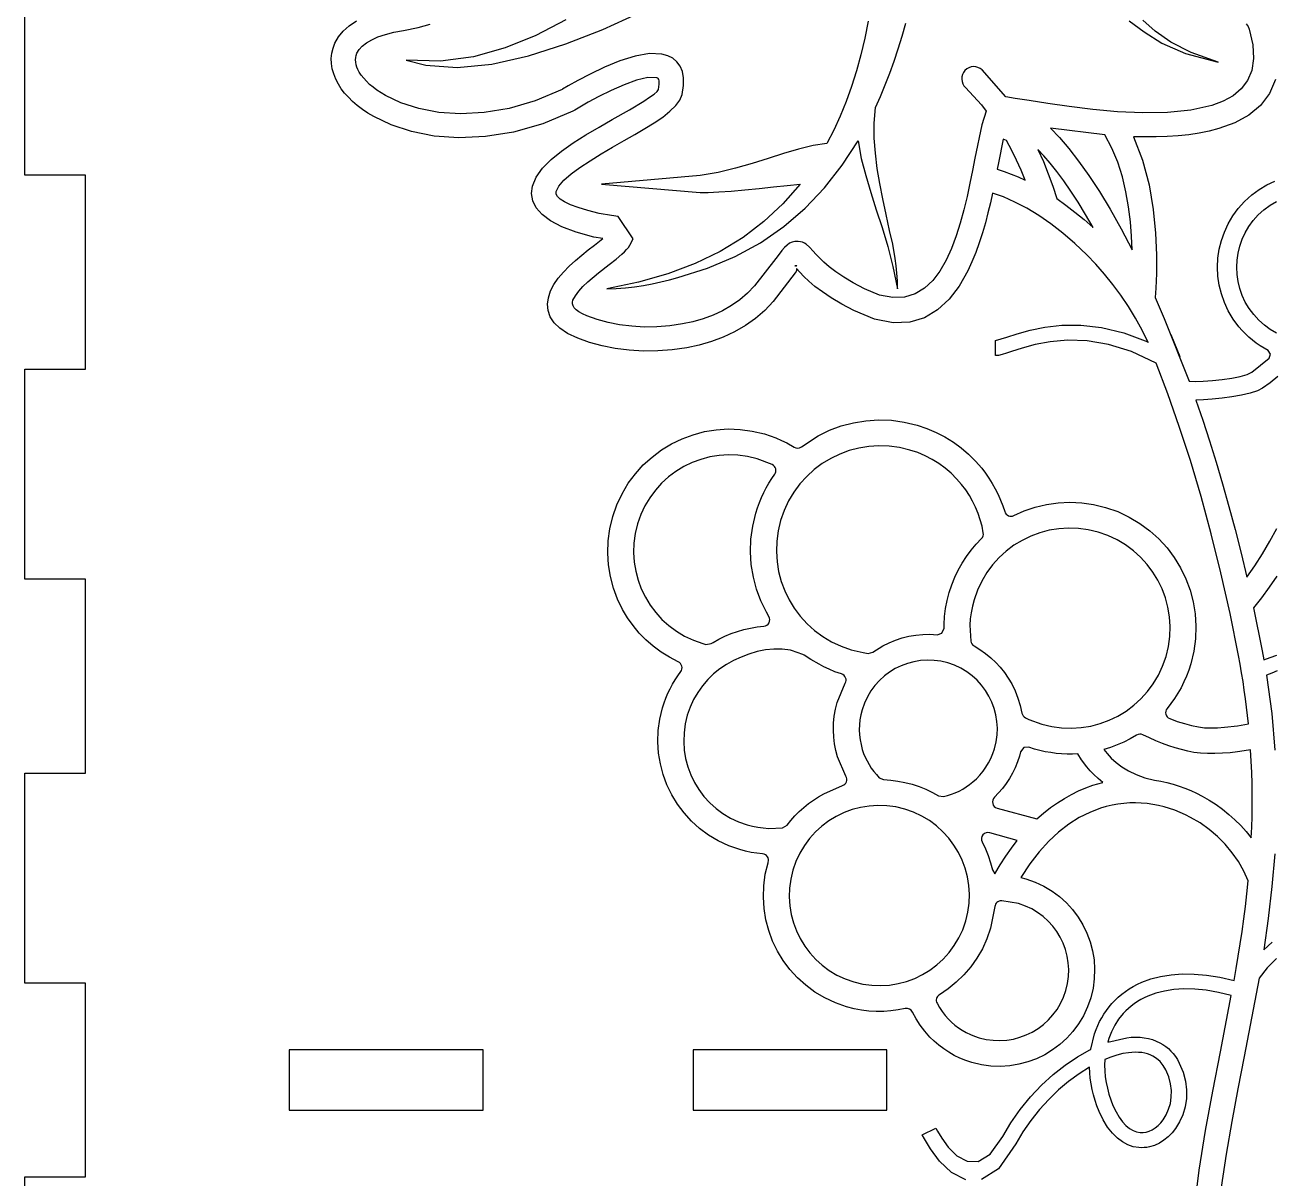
# Model space of a CAD drawing. Extents: x -338 to 50, y -399 to 300.
# Drawn here: x -337.5 to -275.8, y 138.7 to 195.8 of the extents above; entities that cross this region are included whole.
import ezdxf

# ---------------------------------------------------------------- set-up
doc = ezdxf.new("R2010")
doc.units = 0
doc.layers.add('LAYER_1', color=7, linetype='CONTINUOUS')

msp = doc.modelspace()

# ---------------------------------------------------------------- linework, layer by layer
at = {"layer": 'LAYER_1', "color": 250}
for points in [[(-337.5198, 128.3602), (-337.5198, 138.7602), (-334.5198, 138.7602), (-334.5198, 148.3602), (-337.5198, 148.3602), (-337.5198, 158.7602), (-334.5198, 158.7602), (-334.5198, 168.3602), (-337.5198, 168.3602), (-337.5198, 178.7602), (-334.5198, 178.7602), (-334.5198, 188.3602), (-337.5198, 188.3602), (-337.5198, 198.7602), (-334.5198, 198.7602), (-334.5198, 208.3602), (-337.5198, 208.3602), (-337.5198, 218.7602), (-334.5198, 218.7602), (-334.5198, 228.3602), (-337.5198, 228.3602), (-337.5198, 238.7602)], [(-290.9373, 138.62), (-291.638, 138.981), (-292.2297, 139.5473), (-292.6859, 140.1555), (-292.98, 140.6423), (-293.0856, 140.8443), (-292.4148, 141.1725), (-292.3384, 141.026), (-292.1259, 140.6721), (-291.7972, 140.2278), (-291.3722, 139.8105), (-290.8706, 139.5373), (-290.3124, 139.5255), (-289.7174, 139.8922), (-289.1054, 140.7547), (-288.6985, 141.4451), (-288.2362, 142.1034), (-287.7272, 142.7238), (-287.1802, 143.3007), (-286.6039, 143.8283), (-286.0071, 144.3009), (-285.3985, 144.7129), (-284.7867, 145.0585), (-284.7408, 145.0816), (-284.5549, 145.8496), (-284.4812, 146.0542), (-284.398, 146.2546), (-284.305, 146.4503), (-284.2024, 146.641), (-284.0901, 146.8262), (-283.9681, 147.0057), (-283.8363, 147.179), (-283.6948, 147.3458), (-283.543, 147.5062), (-283.3816, 147.6592), (-283.2104, 147.8045), (-283.0295, 147.9416), (-282.8388, 148.0702), (-282.6384, 148.1899), (-282.4281, 148.3003), (-282.2081, 148.4011), (-281.7642, 148.5643), (-281.2847, 148.689), (-280.7692, 148.7727), (-280.2178, 148.8129), (-279.6301, 148.8067), (-279.0062, 148.7518), (-278.3458, 148.6455), (-277.6488, 148.4851), (-277.5433, 149.088), (-277.4417, 149.6942), (-277.3448, 150.304), (-277.253, 150.9178), (-277.1669, 151.5358), (-277.0873, 152.1585), (-277.0146, 152.7863), (-276.9495, 153.4194), (-277.1695, 153.9074), (-277.4348, 154.374), (-277.7421, 154.8165), (-278.0883, 155.2319), (-278.4703, 155.6175), (-278.8848, 155.9704), (-279.3288, 156.2878), (-279.7991, 156.5668), (-280.052, 156.6953), (-280.3105, 156.8122), (-280.5743, 156.9171), (-280.8428, 157.0097), (-281.1156, 157.0895), (-281.3923, 157.1561), (-281.6724, 157.2091), (-281.9555, 157.2482), (-282.2399, 157.2728), (-282.5265, 157.2828), (-282.8148, 157.2778), (-283.1045, 157.2574), (-283.3949, 157.2212), (-283.6858, 157.1689), (-283.9767, 157.0999), (-284.267, 157.014), (-284.7928, 156.8129), (-285.3142, 156.5516), (-285.8286, 156.2278), (-286.3334, 155.8392), (-286.8263, 155.3834), (-287.3047, 154.8581), (-287.7662, 154.2608), (-288.2081, 153.5894), (-287.9545, 153.5223), (-287.4963, 153.3618), (-287.065, 153.1599), (-286.6621, 152.9194), (-286.2892, 152.6433), (-285.9481, 152.3346), (-285.6402, 151.9963), (-285.3673, 151.6314), (-285.1309, 151.2427), (-284.9325, 150.8333), (-284.7738, 150.4061), (-284.6564, 149.9639), (-284.582, 149.5099), (-284.5521, 149.0469), (-284.5684, 148.578), (-284.6325, 148.1061), (-284.7459, 147.6341), (-284.9064, 147.1761), (-285.1084, 146.745), (-285.349, 146.3422), (-285.6251, 145.9694), (-285.9337, 145.6283), (-286.2721, 145.3204), (-286.637, 145.0474), (-287.0257, 144.8109), (-287.4351, 144.6125), (-287.8623, 144.4539), (-288.3044, 144.3365), (-288.7584, 144.2621), (-289.2214, 144.2323), (-289.6902, 144.2486), (-290.1621, 144.3127), (-290.634, 144.4262), (-290.9357, 144.526), (-291.2262, 144.644), (-291.5052, 144.7793), (-291.7722, 144.9312), (-292.0267, 145.0988), (-292.2684, 145.2813), (-292.4966, 145.4779), (-292.711, 145.6878), (-292.962, 145.9716), (-293.189, 146.2732), (-293.3911, 146.591), (-293.5676, 146.9234), (-293.6307, 147.0129), (-293.7169, 147.074), (-293.8185, 147.1032), (-293.9279, 147.0968), (-294.2797, 147.0272), (-294.6367, 146.9797), (-294.998, 146.9547), (-295.3626, 146.9528), (-295.7296, 146.9745), (-296.098, 147.0203), (-296.4668, 147.0907), (-296.8351, 147.1863), (-297.39, 147.3807), (-297.9124, 147.6253), (-298.4003, 147.9166), (-298.8518, 148.251), (-299.265, 148.6248), (-299.6379, 149.0345), (-299.9684, 149.4766), (-300.2547, 149.9473), (-300.4951, 150.4432), (-300.6873, 150.9607), (-300.8295, 151.4962), (-300.9196, 152.0461), (-300.9558, 152.6068), (-300.9361, 153.1746), (-300.8585, 153.7461), (-300.7211, 154.3175), (-300.7122, 154.3462), (-300.6988, 154.4175), (-300.7014, 154.4873), (-300.72, 154.5547), (-300.7545, 154.6187), (-300.8014, 154.674), (-300.8573, 154.716), (-300.9213, 154.7441), (-300.9927, 154.7577), (-301.2763, 154.7881), (-301.5601, 154.8334), (-301.8433, 154.8935), (-302.1254, 154.9688), (-302.6715, 155.1602), (-303.1856, 155.401), (-303.6657, 155.6878), (-304.1101, 156.0169), (-304.5168, 156.3848), (-304.8838, 156.788), (-305.2092, 157.223), (-305.4911, 157.6863), (-305.7276, 158.1743), (-305.9167, 158.6836), (-306.0566, 159.2106), (-306.1452, 159.7518), (-306.1808, 160.3036), (-306.1614, 160.8624), (-306.085, 161.4249), (-305.9497, 161.9873), (-305.8708, 162.2345), (-305.7816, 162.4755), (-305.6825, 162.7103), (-305.5738, 162.9386), (-305.4557, 163.1602), (-305.3287, 163.375), (-305.193, 163.5828), (-305.0489, 163.7835), (-305.0117, 163.8458), (-304.99, 163.9123), (-304.984, 163.982), (-304.994, 164.054), (-305.0191, 164.1221), (-305.0572, 164.1807), (-305.1077, 164.2292), (-305.1699, 164.2666), (-305.6078, 164.4924), (-306.0212, 164.7503), (-306.409, 165.0382), (-306.77, 165.3539), (-307.103, 165.6956), (-307.4071, 166.061), (-307.681, 166.4481), (-307.9236, 166.8549), (-308.1767, 167.3773), (-308.3792, 167.9225), (-308.529, 168.4866), (-308.6239, 169.0658), (-308.662, 169.6565), (-308.6412, 170.2547), (-308.5594, 170.8567), (-308.4146, 171.4587), (-308.2098, 172.0432), (-307.952, 172.5935), (-307.6452, 173.1075), (-307.293, 173.5832), (-306.8992, 174.0184), (-306.4677, 174.4112), (-306.0021, 174.7595), (-305.5064, 175.0611), (-304.9839, 175.3143), (-304.4387, 175.5168), (-303.8745, 175.6666), (-303.2952, 175.7615), (-302.7045, 175.7996), (-302.1063, 175.7788), (-301.5042, 175.697), (-300.9021, 175.5521), (-300.6157, 175.46), (-300.3365, 175.3546), (-300.0648, 175.2365), (-299.8008, 175.1063), (-299.4378, 174.8999), (-299.3475, 174.8612), (-299.2534, 174.8516), (-299.1607, 174.8707), (-299.0748, 174.9184), (-298.2348, 175.464), (-297.6789, 175.7335), (-297.0987, 175.949), (-296.4985, 176.1083), (-295.8821, 176.2093), (-295.2535, 176.2498), (-294.6169, 176.2276), (-293.9762, 176.1405), (-293.3355, 175.9864), (-292.8564, 175.8248), (-292.3982, 175.6296), (-291.9619, 175.4023), (-291.5486, 175.145), (-291.1591, 174.8594), (-290.7945, 174.5474), (-290.4559, 174.2107), (-290.1441, 173.8512), (-289.9582, 173.6084), (-289.7842, 173.3574), (-289.6223, 173.0987), (-289.4727, 172.8327), (-289.3359, 172.5599), (-289.2119, 172.2809), (-289.1012, 171.996), (-289.004, 171.7058), (-288.9762, 171.6408), (-288.9366, 171.5854), (-288.8857, 171.5402), (-288.8238, 171.5059), (-288.7562, 171.485), (-288.6884, 171.4793), (-288.621, 171.489), (-288.5549, 171.514), (-288.0334, 171.7452), (-287.4918, 171.9283), (-286.9334, 172.0616), (-286.3618, 172.1431), (-285.7801, 172.1712), (-285.1917, 172.1438), (-284.6002, 172.0592), (-284.0087, 171.9156), (-283.4062, 171.7045), (-282.839, 171.4388), (-282.3091, 171.1225), (-281.8188, 170.7594), (-281.3701, 170.3534), (-280.9652, 169.9084), (-280.6061, 169.4284), (-280.2951, 168.9172), (-280.0341, 168.3787), (-279.8254, 167.8168), (-279.671, 167.2353), (-279.5731, 166.6382), (-279.5339, 166.0293), (-279.5553, 165.4126), (-279.6396, 164.7919), (-279.7889, 164.1711), (-279.8887, 163.8619), (-280.003, 163.5615), (-280.1312, 163.27), (-280.273, 162.9879), (-280.4276, 162.7154), (-280.5947, 162.4527), (-280.7738, 162.2002), (-280.9643, 161.9582), (-281.0064, 161.8938), (-281.0313, 161.8239), (-281.0384, 161.7502), (-281.0275, 161.6739), (-281.0002, 161.602), (-280.9584, 161.5409), (-280.9029, 161.4918), (-280.8349, 161.4557), (-280.4686, 161.3214), (-280.1069, 161.2079), (-279.7511, 161.1148), (-279.4024, 161.0419), (-279.119, 161.0065), (-278.8041, 160.9946), (-278.47, 161.0023), (-278.1288, 161.0257), (-277.4737, 161.1037), (-276.9364, 161.1975), (-276.9796, 161.6096), (-277.0277, 162.0249), (-277.0809, 162.4435), (-277.1392, 162.8655), (-277.2028, 163.2908), (-277.2717, 163.7196), (-277.3461, 164.1519), (-277.426, 164.5878), (-277.8442, 166.6686), (-278.2956, 168.6753), (-278.7766, 170.6063), (-279.2835, 172.4598), (-279.8127, 174.2341), (-280.3606, 175.9277), (-280.9235, 177.5387), (-281.4978, 179.0656), (-282.7268, 179.6356), (-283.8725, 179.9892), (-284.9289, 180.1634), (-285.8902, 180.1951), (-286.7503, 180.1211), (-287.5033, 179.9784), (-288.1433, 179.8038), (-288.6643, 179.6344), (-288.9094, 179.553), (-289.1225, 179.4885), (-289.3069, 179.446), (-289.4655, 179.4307), (-289.4655, 180.1807), (-288.9017, 180.3434), (-288.3825, 180.513), (-287.7519, 180.6898), (-287.0149, 180.8417), (-286.1768, 180.9368), (-285.2425, 180.9431), (-284.2174, 180.8285), (-283.1065, 180.561), (-281.9149, 180.1086), (-281.9009, 180.0744), (-282.2007, 180.6922), (-282.5285, 181.2904), (-282.8816, 181.8683), (-283.2575, 182.4248), (-283.6538, 182.959), (-284.068, 183.4702), (-284.4975, 183.9573), (-284.9398, 184.4194), (-285.5247, 184.9768), (-286.12, 185.4882), (-286.7202, 185.9516), (-287.32, 186.3651), (-287.9141, 186.7268), (-288.497, 187.0348), (-289.0633, 187.287), (-289.6078, 187.4817), (-289.7157, 186.9926), (-289.8339, 186.4974), (-289.9637, 186.0003), (-290.1065, 185.5054), (-290.2637, 185.0168), (-290.4364, 184.5386), (-290.6262, 184.0751), (-290.8344, 183.6303), (-291.2645, 182.8768), (-291.7599, 182.2236), (-292.3273, 181.6931), (-292.9734, 181.3076), (-293.7046, 181.0893), (-294.5277, 181.0608), (-295.4492, 181.2444), (-296.4758, 181.6623), (-297.0773, 181.9821), (-297.5934, 182.2904), (-298.0316, 182.5843), (-298.3995, 182.8612), (-298.7047, 183.118), (-298.9549, 183.352), (-299.1576, 183.5602), (-299.3203, 183.7399), (-299.3149, 183.6955), (-299.3199, 183.6458), (-299.3388, 183.5908), (-299.3753, 183.5307), (-300.4749, 182.1193), (-300.8893, 181.6724), (-301.3482, 181.2735), (-301.8467, 180.9213), (-302.3794, 180.6147), (-302.9412, 180.3527), (-303.527, 180.134), (-304.1316, 179.9576), (-304.7499, 179.8223), (-305.4632, 179.7171), (-306.1814, 179.662), (-306.8967, 179.6553), (-307.601, 179.6953), (-308.2864, 179.7803), (-308.945, 179.9086), (-309.5686, 180.0785), (-310.1494, 180.2884), (-310.6459, 180.5271), (-311.0332, 180.7857), (-311.3188, 181.0621), (-311.5103, 181.354), (-311.6154, 181.6593), (-311.6417, 181.9758), (-311.5967, 182.3013), (-311.4881, 182.6335), (-311.3249, 182.9542), (-311.1092, 183.2671), (-310.8521, 183.5707), (-310.5642, 183.8635), (-310.2565, 184.144), (-309.9396, 184.4109), (-309.6245, 184.6626), (-309.322, 184.8976), (-308.8991, 185.2273), (-309.3555, 185.3038), (-310.2224, 185.5453), (-310.9311, 185.8117), (-311.4909, 186.1013), (-311.9112, 186.4122), (-312.2013, 186.7424), (-312.3706, 187.0902), (-312.4284, 187.4537), (-312.3841, 187.8309), (-312.2023, 188.2762), (-311.8878, 188.7123), (-311.4624, 189.1391), (-310.9481, 189.556), (-310.3665, 189.9628), (-309.7396, 190.3591), (-309.0892, 190.7445), (-308.4372, 191.1188), (-307.5904, 191.6053), (-306.8717, 192.037), (-306.5865, 192.2231), (-306.3647, 192.3844), (-306.2168, 192.5173), (-306.1532, 192.6181), (-306.1135, 192.8697), (-306.1164, 193.044), (-306.1321, 193.1049), (-306.1563, 193.1496), (-306.1884, 193.1794), (-306.2276, 193.1951), (-306.6785, 193.199), (-307.2362, 193.0709), (-307.8555, 192.8478), (-308.491, 192.5663), (-309.0975, 192.2633), (-309.6296, 191.9757), (-310.0422, 191.7402), (-310.2898, 191.5936), (-310.3906, 191.5359), (-311.8832, 190.9144), (-313.3299, 190.5006), (-314.7165, 190.2748), (-316.0288, 190.217), (-317.2526, 190.3074), (-318.3738, 190.5261), (-319.3783, 190.8532), (-320.2518, 191.2689), (-320.5418, 191.4429), (-320.8126, 191.6262), (-321.0635, 191.8179), (-321.2939, 192.017), (-321.5029, 192.2226), (-321.6901, 192.4337), (-321.8547, 192.6494), (-321.9961, 192.8687), (-322.129, 193.1222), (-322.2315, 193.3782), (-322.303, 193.6356), (-322.3426, 193.8932), (-322.3496, 194.1499), (-322.3232, 194.4048), (-322.2627, 194.6567), (-322.1673, 194.9045), (-321.9927, 195.2105), (-321.7568, 195.4998), (-321.458, 195.7693), (-321.0945, 196.0161)], [(-277.0432, 195.8687), (-276.9534, 195.7362), (-276.8936, 195.5974), (-276.7166, 194.818), (-276.6796, 194.1386), (-276.7708, 193.5529), (-276.9787, 193.055), (-277.2916, 192.6388), (-277.6978, 192.2983), (-278.1857, 192.0273), (-278.7437, 191.8199), (-279.7919, 191.5893), (-280.9478, 191.475), (-282.1694, 191.4562), (-283.4145, 191.5119), (-284.6411, 191.6212), (-285.8071, 191.7633), (-286.8702, 191.9172), (-287.7886, 192.0621), (-288.4807, 192.1729), (-288.9475, 192.2434), (-288.9475, 192.2434), (-290.1245, 193.5831), (-290.2214, 193.6564), (-290.3278, 193.7074), (-290.4401, 193.7362), (-290.555, 193.7429), (-290.6691, 193.7276), (-290.779, 193.6905), (-290.8812, 193.6317), (-290.9724, 193.5514), (-291.0457, 193.4545), (-291.0967, 193.3481), (-291.1255, 193.2358), (-291.1322, 193.1209), (-291.1169, 193.0068), (-291.0798, 192.8969), (-291.021, 192.7947), (-290.9407, 192.7035), (-290.1611, 191.8471), (-289.9166, 191.5441), (-290.1374, 190.8687), (-290.4877, 189.2017), (-290.6022, 188.6028), (-290.7283, 187.9711), (-290.8692, 187.3186), (-291.0279, 186.6573), (-291.2075, 185.9993), (-291.4112, 185.3565), (-291.6421, 184.741), (-291.9032, 184.1647), (-292.2129, 183.6213), (-292.5691, 183.1498), (-292.9763, 182.7664), (-293.4393, 182.487), (-293.9626, 182.3277), (-294.551, 182.3046), (-295.209, 182.4337), (-295.9414, 182.7311), (-296.5009, 183.0291), (-296.9749, 183.314), (-297.3716, 183.5832), (-297.6993, 183.8341), (-297.9662, 184.0639), (-298.1807, 184.2702), (-298.3509, 184.4502), (-298.4852, 184.6013), (-298.6635, 184.7988), (-298.8293, 184.9477), (-298.9162, 185.0032), (-299.0103, 185.0455), (-299.1153, 185.0745), (-299.2344, 185.0897), (-299.393, 185.087), (-299.5333, 185.0566), (-299.6614, 184.9976), (-299.7835, 184.9091), (-299.9058, 184.7903), (-300.0346, 184.6403), (-300.176, 184.4582), (-300.3363, 184.2433), (-301.3983, 182.8833), (-301.7369, 182.5197), (-302.115, 182.1944), (-302.5282, 181.9066), (-302.9721, 181.6554), (-303.4421, 181.4399), (-303.934, 181.2593), (-304.4433, 181.1125), (-304.9655, 180.9989), (-305.5946, 180.9057), (-306.2268, 180.8562), (-306.8551, 180.8489), (-307.4725, 180.8824), (-308.0722, 180.9551), (-308.6471, 181.0657), (-309.1903, 181.2127), (-309.6948, 181.3946), (-309.9144, 181.4946), (-310.0896, 181.5945), (-310.2237, 181.6941), (-310.3196, 181.7931), (-310.3803, 181.8914), (-310.4089, 181.9886), (-310.4084, 182.0845), (-310.3819, 182.1789), (-310.2654, 182.3968), (-310.0978, 182.6223), (-309.8895, 182.8522), (-309.6505, 183.0831), (-309.121, 183.5348), (-308.5908, 183.9508), (-308.2507, 184.2163), (-307.9583, 184.4601), (-307.8344, 184.5751), (-307.7277, 184.6862), (-307.64, 184.794), (-307.5732, 184.8988), (-307.4047, 185.2113), (-308.1393, 186.3294), (-308.4708, 186.3758), (-309.0789, 186.4664), (-309.6546, 186.6154), (-310.1306, 186.7605), (-310.5128, 186.9017), (-310.8071, 187.0393), (-311.0192, 187.1732), (-311.1551, 187.3036), (-311.2205, 187.4306), (-311.2215, 187.5543), (-311.0906, 187.8261), (-310.8362, 188.1194), (-310.4786, 188.4298), (-310.0378, 188.7526), (-309.534, 189.0833), (-308.9874, 189.4176), (-308.4182, 189.7507), (-307.8466, 190.0782), (-307.3213, 190.3794), (-306.8208, 190.674), (-306.3567, 190.9634), (-305.9403, 191.2485), (-305.5831, 191.5305), (-305.2966, 191.8106), (-305.0922, 192.09), (-304.9814, 192.3697), (-304.9142, 192.8049), (-304.91, 193.1811), (-304.9648, 193.5013), (-305.0744, 193.7684), (-305.2347, 193.9855), (-305.4417, 194.1556), (-305.6912, 194.2817), (-305.9792, 194.3669), (-306.5959, 194.394), (-307.3075, 194.2659), (-308.0663, 194.0252), (-308.8248, 193.7143), (-309.5353, 193.3758), (-310.1504, 193.0523), (-310.6224, 192.7862), (-310.9038, 192.6202), (-310.911, 192.6141), (-312.2509, 192.0537), (-313.5447, 191.6774), (-314.7805, 191.4679), (-315.9461, 191.4077), (-317.0295, 191.4792), (-318.0186, 191.665), (-318.9014, 191.9476), (-319.6658, 192.3095), (-319.887, 192.4415), (-320.0924, 192.5788), (-320.2815, 192.7205), (-320.4537, 192.8661), (-320.6087, 193.0149), (-320.7458, 193.1661), (-320.8647, 193.3191), (-320.9649, 193.4733), (-321.0305, 193.5964), (-321.0821, 193.7186), (-321.1195, 193.8393), (-321.1423, 193.9581), (-321.1501, 194.0744), (-321.1424, 194.1877), (-321.1191, 194.2973), (-321.0796, 194.4029), (-320.9711, 194.5836), (-320.8142, 194.7565), (-320.6076, 194.9198), (-320.3495, 195.0719), (-320.0384, 195.211), (-319.6727, 195.3354), (-319.2509, 195.4435), (-318.7715, 195.5336), (-318.0522, 195.6733), (-317.4571, 195.843)], [(-310.7327, 196.0532), (-312.2257, 195.2875), (-313.7463, 194.6663), (-315.312, 194.2294), (-316.9405, 194.0166), (-318.6496, 194.0677), (-317.6759, 193.8234), (-316.1121, 193.6952), (-314.3934, 193.8657), (-312.5802, 194.2769), (-310.7328, 194.8705), (-308.9115, 195.5883), (-307.1767, 196.3721)], [(-295.7591, 195.9951), (-295.9326, 195.1481), (-296.1287, 194.3263), (-296.3479, 193.53), (-296.5908, 192.7593), (-296.8579, 192.0145), (-297.1497, 191.2958), (-297.4669, 190.6033), (-297.8098, 189.9372), (-298.4975, 189.8338), (-299.2106, 189.663), (-299.9502, 189.4448), (-300.7175, 189.1995), (-301.5135, 188.9471), (-302.3395, 188.7077), (-303.1965, 188.5016), (-304.0857, 188.3488), (-308.9659, 187.9293), (-304.0857, 187.5098), (-303.6811, 187.5104), (-303.1586, 187.5359), (-302.5468, 187.581), (-301.8739, 187.6406), (-301.1683, 187.7095), (-300.4584, 187.7826), (-299.7725, 187.8545), (-299.1391, 187.9201), (-299.9853, 186.954), (-300.925, 186.0767), (-301.9613, 185.2895), (-303.0974, 184.5934), (-304.3363, 183.9896), (-305.6812, 183.4793), (-307.1351, 183.0635), (-308.7012, 182.7435), (-308.239, 182.7621), (-307.7838, 182.7961), (-307.3355, 182.8454), (-306.894, 182.9094), (-306.4593, 182.9881), (-306.0314, 183.081), (-305.6102, 183.1879), (-305.1957, 183.3084), (-303.7169, 183.7642), (-302.3504, 184.3371), (-301.0919, 185.0242), (-299.937, 185.8225), (-298.8814, 186.7292), (-297.921, 187.7414), (-297.0513, 188.8562), (-296.2682, 190.0708), (-296.1043, 189.1966), (-295.8892, 188.3497), (-295.637, 187.5105), (-295.3617, 186.6593), (-295.0771, 185.7767), (-294.7973, 184.8429), (-294.5362, 183.8384), (-294.3079, 182.7435), (-294.3157, 183.134), (-294.3384, 183.5146), (-294.3746, 183.8859), (-294.423, 184.2484), (-294.5514, 184.9496), (-294.7132, 185.623), (-294.874, 186.4205), (-295.0343, 187.1961), (-295.1839, 187.9556), (-295.3123, 188.705), (-295.4093, 189.45), (-295.4644, 190.1965), (-295.4674, 190.9503), (-295.4079, 191.7174), (-295.1597, 192.2714), (-294.9233, 192.8399), (-294.6984, 193.4226), (-294.4848, 194.0194), (-294.2822, 194.6301), (-294.0902, 195.2545), (-293.9088, 195.8925)], [(-282.835, 196.0172), (-282.0984, 195.4592), (-281.2207, 194.9002), (-280.0497, 194.3858), (-278.4329, 193.9618), (-279.7748, 194.4441), (-280.7831, 194.9622), (-281.5497, 195.4992), (-282.1669, 196.0382)], [(-275.5896, 193.0985), (-275.8888, 192.4045), (-276.336, 191.8231), (-276.9148, 191.346), (-277.6088, 190.9649), (-278.4015, 190.6715), (-278.8739, 190.5459), (-279.369, 190.4455), (-279.8837, 190.3684), (-280.4146, 190.313), (-280.9583, 190.2776), (-281.5117, 190.2603), (-282.0714, 190.2594), (-282.6341, 190.2733), (-282.1785, 189.1088), (-281.8582, 187.8896), (-281.6513, 186.6672), (-281.536, 185.493), (-281.4905, 184.4183), (-281.4929, 183.4947), (-281.5214, 182.7735), (-281.5542, 182.3061), (-281.104, 181.2739), (-279.8769, 178.1628), (-279.5691, 178.1489), (-279.1701, 178.1604), (-278.7137, 178.1947), (-278.2343, 178.2486), (-277.7658, 178.3195), (-277.3423, 178.4045), (-276.9979, 178.5006), (-276.7666, 178.605), (-275.9064, 179.3049), (-275.8378, 179.5103), (-275.9639, 179.6864), (-276.1647, 179.7967), (-276.3607, 179.9175), (-276.5515, 180.0488), (-276.7366, 180.1904), (-276.9157, 180.3423), (-277.0882, 180.5045), (-277.2538, 180.677), (-277.412, 180.8597), (-277.6947, 181.2412), (-277.9329, 181.6416), (-278.1269, 182.0575), (-278.277, 182.4858), (-278.3836, 182.923), (-278.447, 183.3659), (-278.4676, 183.8113), (-278.4455, 184.2558), (-278.3812, 184.6962), (-278.275, 185.1292), (-278.1271, 185.5516), (-277.938, 185.96), (-277.7079, 186.3511), (-277.4371, 186.7217), (-277.1261, 187.0685), (-276.775, 187.3881), (-276.4119, 187.6585), (-276.0315, 187.8884), (-275.6368, 188.0782)], [(-275.5411, 180.5407), (-275.8519, 180.7236), (-276.1464, 180.9387), (-276.4219, 181.1859), (-276.6759, 181.4649), (-276.9005, 181.768), (-277.0898, 182.0862), (-277.244, 182.4167), (-277.3633, 182.7569), (-277.4481, 183.1043), (-277.4985, 183.4562), (-277.5148, 183.8101), (-277.4973, 184.1633), (-277.4462, 184.5132), (-277.3618, 184.8572), (-277.2443, 185.1928), (-277.094, 185.5172), (-276.9111, 185.828), (-276.696, 186.1225), (-276.4488, 186.398), (-276.1698, 186.652), (-275.8667, 186.8766), (-275.5485, 187.0659)], [(-275.4864, 178.3966), (-275.8614, 178.0846), (-276.2409, 177.8133), (-276.4931, 177.6917), (-276.848, 177.5804), (-277.2771, 177.4813), (-277.752, 177.3959), (-278.2442, 177.326), (-278.7255, 177.2734), (-279.1673, 177.2396), (-279.5412, 177.2265), (-279.2005, 176.2331), (-278.8653, 175.2097), (-278.5366, 174.1568), (-278.215, 173.0746), (-277.9013, 171.9637), (-277.5965, 170.8243), (-277.3012, 169.6569), (-277.0163, 168.4618), (-276.6233, 169.0293), (-276.2441, 169.6221), (-275.8796, 170.2369), (-275.5307, 170.8704)], [(-275.5375, 168.5029), (-275.9063, 167.9581), (-276.2866, 167.4358), (-276.6778, 166.9382), (-276.2494, 164.8082), (-276.1677, 164.3633), (-275.8567, 164.4902), (-275.5367, 164.6033)], [(-275.521, 163.8176), (-275.7842, 163.714), (-276.0392, 163.5997), (-275.7855, 161.7131), (-275.6276, 159.8915)], [(-275.6369, 154.7597), (-275.7702, 153.141), (-275.9533, 151.5588), (-276.1768, 150.0073), (-275.7636, 150.3856)], [(-275.5475, 149.5774), (-276.0006, 149.1087), (-276.4116, 148.595), (-277.1464, 144.7312), (-277.4624, 143.1225), (-277.7652, 141.5126), (-278.0425, 139.8944), (-278.2823, 138.2607)], [(-279.6294, 137.0995), (-279.378, 139.0975), (-279.0626, 141.0651), (-278.704, 143.0152), (-278.323, 144.9608), (-277.783, 147.7481), (-278.4237, 147.8997), (-279.0284, 148.002), (-279.5974, 148.0573), (-280.1309, 148.0681), (-280.6291, 148.0366), (-281.0924, 147.9653), (-281.521, 147.8566), (-281.9151, 147.7127), (-282.0972, 147.6294), (-282.2709, 147.5384), (-282.4362, 147.44), (-282.5932, 147.3346), (-282.7418, 147.2223), (-282.8822, 147.1035), (-283.0143, 146.9786), (-283.1382, 146.8478), (-283.3628, 146.5682), (-283.5555, 146.2679), (-283.7165, 145.9494), (-283.8459, 145.6152), (-283.9011, 145.4348), (-282.9629, 145.6559), (-282.7375, 145.6769), (-282.5168, 145.6835), (-282.3011, 145.6753), (-282.0911, 145.652), (-281.8871, 145.6132), (-281.6898, 145.5587), (-281.4995, 145.488), (-281.3168, 145.4009), (-281.1718, 145.3162), (-281.0334, 145.2204), (-280.9021, 145.1132), (-280.778, 144.9946), (-280.6615, 144.8642), (-280.5529, 144.7221), (-280.4524, 144.5679), (-280.3604, 144.4016), (-280.171, 143.9544), (-280.0529, 143.5079), (-280.0008, 143.0679), (-280.0094, 142.6399), (-280.0734, 142.2294), (-280.1876, 141.8422), (-280.3467, 141.4839), (-280.5454, 141.1599), (-280.7191, 140.9408), (-280.9112, 140.7457), (-281.1193, 140.577), (-281.3414, 140.4369), (-281.5847, 140.3241), (-281.8382, 140.2475), (-281.968, 140.2234), (-282.0995, 140.2093), (-282.2324, 140.2055), (-282.3664, 140.2122), (-282.6369, 140.2586), (-282.9056, 140.3509), (-283.1699, 140.4915), (-283.4271, 140.6829), (-283.6745, 140.9278), (-283.9095, 141.2286), (-284.1294, 141.5878), (-284.3315, 142.008), (-284.438, 142.2755), (-284.5309, 142.5461), (-284.6104, 142.8191), (-284.6762, 143.0939), (-284.7284, 143.3697), (-284.7668, 143.646), (-284.7915, 143.922), (-284.8024, 144.197), (-285.3236, 143.8682), (-285.8387, 143.4895), (-286.3412, 143.0652), (-286.825, 142.5993), (-287.2837, 142.0961), (-287.711, 141.5595), (-288.1006, 140.9938), (-288.4462, 140.4031), (-289.3149, 139.1677), (-290.1541, 138.6278)]]:
    msp.add_lwpolyline(points, dxfattribs=at)
for points in [[(-282.6894, 184.6781), (-282.7202, 185.3503), (-282.7787, 186.0622), (-282.8708, 186.7993), (-283.0024, 187.5474), (-283.1794, 188.292), (-283.4076, 189.0188), (-283.693, 189.7134), (-284.0413, 190.3615), (-286.7386, 190.6877), (-286.2973, 190.2346), (-285.8316, 189.6935), (-285.3443, 189.0659), (-284.8385, 188.3531), (-284.3171, 187.5565), (-283.7832, 186.6776), (-283.2396, 185.7176), (-282.6894, 184.6781)], [(-287.9854, 188.1134), (-288.1898, 188.6144), (-288.4138, 189.1092), (-288.6583, 189.5972), (-288.9242, 190.078), (-289.0789, 190.1494), (-289.3111, 188.9813), (-289.372, 188.6607), (-289.0362, 188.5531), (-288.6925, 188.4257), (-288.3419, 188.279), (-287.9854, 188.1134)], [(-284.6311, 185.7809), (-285.0062, 186.426), (-285.3738, 187.0258), (-285.7328, 187.58), (-286.082, 188.0879), (-286.4203, 188.549), (-286.7467, 188.9629), (-287.0599, 189.329), (-287.3589, 189.6468), (-287.089, 189.0475), (-286.8453, 188.4407), (-286.6264, 187.827), (-286.4307, 187.2075), (-285.9769, 186.8876), (-285.5245, 186.5427), (-285.0752, 186.1736), (-284.6311, 185.7809)], [(-299.2944, 183.8932), (-299.324, 183.8673), (-299.368, 183.8515), (-299.3757, 183.8727), (-299.3716, 183.8869), (-299.3511, 183.8942), (-299.3094, 183.8943), (-299.2944, 183.8932)], [(-299.2944, 183.8932), (-299.324, 183.8673), (-299.2944, 183.8932)], [(-280.7722, 180.4772), (-280.3384, 179.3871), (-280.7722, 180.4772)], [(-292.0063, 165.932), (-292.0037, 166.1219), (-291.9791, 166.517), (-291.9295, 166.9117), (-291.8543, 167.305), (-291.753, 167.6958), (-291.6253, 168.0828), (-291.475, 168.4559), (-291.3031, 168.8144), (-291.1106, 169.158), (-290.8984, 169.4859), (-290.6677, 169.7977), (-290.4193, 170.0928), (-290.1542, 170.3708), (-290.1053, 170.4314), (-290.0735, 170.4994), (-290.0593, 170.5732), (-290.0632, 170.6512), (-290.1285, 170.9786), (-290.2146, 171.3), (-290.3209, 171.6144), (-290.4469, 171.9209), (-290.592, 172.2185), (-290.7558, 172.5063), (-290.9377, 172.7831), (-291.1372, 173.0481), (-291.3866, 173.3354), (-291.6577, 173.6046), (-291.9498, 173.8542), (-292.2621, 174.0828), (-292.5938, 174.2889), (-292.9441, 174.471), (-293.3123, 174.6277), (-293.6974, 174.7576), (-294.2108, 174.881), (-294.7241, 174.9508), (-295.2341, 174.9686), (-295.7376, 174.9361), (-296.2314, 174.8553), (-296.7122, 174.7277), (-297.1768, 174.5552), (-297.622, 174.3394), (-298.0447, 174.0821), (-298.4416, 173.7852), (-298.8095, 173.4503), (-299.1452, 173.0793), (-299.4455, 172.6738), (-299.7071, 172.2357), (-299.9268, 171.7666), (-300.1014, 171.2683), (-300.2248, 170.755), (-300.2945, 170.2417), (-300.3122, 169.7317), (-300.2798, 169.2283), (-300.1989, 168.7345), (-300.0713, 168.2537), (-299.8989, 167.789), (-299.6832, 167.3437), (-299.4259, 166.921), (-299.1289, 166.5242), (-298.794, 166.1563), (-298.423, 165.8206), (-298.0175, 165.5204), (-297.5793, 165.2588), (-297.1102, 165.0391), (-296.612, 164.8645), (-296.0053, 164.7237), (-295.758, 164.6878), (-295.532, 164.7456), (-295.034, 165.0588), (-294.7274, 165.2117), (-294.4102, 165.3421), (-294.0837, 165.4493), (-293.7491, 165.5326), (-293.4078, 165.5913), (-293.061, 165.6247), (-292.7102, 165.6322), (-292.3564, 165.6129), (-292.1109, 165.695), (-292.0063, 165.932)], [(-300.5122, 174.0322), (-301.2643, 174.3231), (-301.7389, 174.4373), (-302.2135, 174.5018), (-302.685, 174.5183), (-303.1506, 174.4883), (-303.6072, 174.4136), (-304.0519, 174.2956), (-304.4816, 174.136), (-304.8934, 173.9365), (-305.2841, 173.6986), (-305.6511, 173.4241), (-305.9912, 173.1144), (-306.3015, 172.7713), (-306.5791, 172.3963), (-306.8209, 171.9911), (-307.0241, 171.5574), (-307.1855, 171.0966), (-307.2997, 170.622), (-307.3642, 170.1475), (-307.3806, 169.6759), (-307.3506, 169.2103), (-307.2758, 168.7537), (-307.1579, 168.3091), (-306.9984, 167.8794), (-306.7989, 167.4676), (-306.561, 167.0768), (-306.2865, 166.7099), (-305.9769, 166.3697), (-305.6338, 166.0593), (-305.2589, 165.7817), (-304.8538, 165.5398), (-304.42, 165.3367), (-303.9593, 165.1753), (-303.7972, 165.1298), (-303.5441, 165.1688), (-303.4443, 165.23), (-303.1565, 165.3922), (-302.8598, 165.5374), (-302.5548, 165.6652), (-302.2424, 165.7752), (-301.9233, 165.8668), (-301.5985, 165.9397), (-301.2688, 165.9935), (-300.9348, 166.0276), (-300.8532, 166.0438), (-300.7811, 166.0786), (-300.7206, 166.1309), (-300.6736, 166.1992), (-300.6445, 166.277), (-300.6363, 166.3566), (-300.6491, 166.4355), (-300.6827, 166.5114), (-300.8079, 166.731), (-301.0772, 167.2869), (-301.2926, 167.867), (-301.452, 168.4673), (-301.553, 169.0837), (-301.5935, 169.7123), (-301.5714, 170.3489), (-301.4844, 170.9897), (-301.3303, 171.6305), (-301.2466, 171.8938), (-301.1527, 172.151), (-301.0489, 172.402), (-300.9356, 172.6466), (-300.813, 172.8846), (-300.6813, 173.116), (-300.5409, 173.3405), (-300.3921, 173.5579), (-300.357, 173.6195), (-300.3369, 173.6846), (-300.332, 173.7527), (-300.3424, 173.8227), (-300.3666, 173.8894), (-300.4033, 173.947), (-300.452, 173.9947), (-300.5122, 174.0322)], [(-287.9798, 161.4949), (-287.8051, 161.4127), (-287.1711, 161.1807), (-286.6778, 161.062), (-286.1847, 160.9949), (-285.6946, 160.9778), (-285.2109, 161.0089), (-284.7364, 161.0866), (-284.2744, 161.2092), (-283.8279, 161.3749), (-283.4, 161.5822), (-282.9939, 161.8294), (-282.6125, 162.1147), (-282.2591, 162.4365), (-281.9365, 162.793), (-281.648, 163.1826), (-281.3967, 163.6036), (-281.1856, 164.0543), (-281.0179, 164.533), (-280.8993, 165.0263), (-280.8323, 165.5195), (-280.8152, 166.0096), (-280.8464, 166.4934), (-280.9242, 166.9679), (-281.0468, 167.4299), (-281.2126, 167.8764), (-281.42, 168.3042), (-281.6671, 168.7103), (-281.9523, 169.0917), (-282.2741, 169.4453), (-282.6306, 169.7679), (-283.0202, 170.0564), (-283.4413, 170.3077), (-283.892, 170.5187), (-284.3708, 170.6864), (-284.864, 170.8051), (-285.3572, 170.8721), (-285.8472, 170.8892), (-286.3309, 170.858), (-286.8054, 170.7802), (-287.2674, 170.6576), (-287.7138, 170.4919), (-288.1416, 170.2846), (-288.5478, 170.0374), (-288.9292, 169.7521), (-289.2828, 169.4304), (-289.6053, 169.0739), (-289.8938, 168.6843), (-290.1452, 168.2634), (-290.3563, 167.8127), (-290.5241, 167.334), (-290.6065, 167.0173), (-290.6676, 166.7021), (-290.7078, 166.3893), (-290.7274, 166.0797), (-290.6887, 165.2925), (-290.6703, 165.2181), (-290.6363, 165.1526), (-290.5876, 165.0971), (-290.5248, 165.053), (-290.2314, 164.8781), (-289.9539, 164.684), (-289.693, 164.4719), (-289.4492, 164.2428), (-289.2233, 163.9979), (-289.0159, 163.7385), (-288.8276, 163.4657), (-288.659, 163.1806), (-288.4888, 162.8352), (-288.3471, 162.4767), (-288.235, 162.1069), (-288.1533, 161.7276), (-288.1319, 161.6539), (-288.0952, 161.5898), (-288.0442, 161.5364), (-287.9798, 161.4949)], [(-296.8647, 158.6013), (-297.2781, 159.5562), (-297.365, 159.8797), (-297.4289, 160.2097), (-297.4692, 160.545), (-297.4852, 160.8845), (-297.4763, 161.227), (-297.4418, 161.5712), (-297.381, 161.916), (-297.2934, 162.2602), (-296.8984, 163.2083), (-296.8701, 163.2748), (-296.8579, 163.3433), (-296.8615, 163.4127), (-296.8812, 163.4822), (-296.915, 163.5462), (-296.9604, 163.5989), (-297.0165, 163.64), (-297.083, 163.6687), (-297.4082, 163.7805), (-297.7, 163.8992), (-297.9617, 164.0219), (-298.1967, 164.146), (-298.5996, 164.3874), (-298.9351, 164.6016), (-298.9956, 164.6305), (-299.5613, 164.835), (-299.6088, 164.8479), (-300.023, 164.9012), (-300.4406, 164.9035), (-300.8575, 164.8599), (-301.2695, 164.7757), (-301.6725, 164.6558), (-302.0625, 164.5054), (-302.4352, 164.3297), (-302.7865, 164.1337), (-303.1154, 163.9147), (-303.424, 163.6661), (-303.71, 163.3893), (-303.9711, 163.0855), (-304.205, 162.756), (-304.4095, 162.402), (-304.5821, 162.0247), (-304.7207, 161.6254), (-304.8254, 161.1904), (-304.8845, 160.7554), (-304.8996, 160.3231), (-304.8721, 159.8964), (-304.8035, 159.4779), (-304.6954, 159.0703), (-304.5491, 158.6764), (-304.3663, 158.299), (-304.1483, 157.9408), (-303.8966, 157.6045), (-303.6128, 157.2927), (-303.2983, 157.0082), (-302.9546, 156.7538), (-302.5833, 156.5321), (-302.1857, 156.346), (-301.7635, 156.1981), (-301.4944, 156.1277), (-301.2256, 156.0749), (-300.9577, 156.0394), (-300.6916, 156.0208), (-300.0004, 156.0487), (-299.784, 156.1727), (-299.5924, 156.4108), (-299.3892, 156.6374), (-299.1751, 156.8521), (-298.9505, 157.0547), (-298.7162, 157.2448), (-298.4726, 157.4222), (-298.2203, 157.5863), (-297.96, 157.7371), (-297.0404, 158.1387), (-296.975, 158.1688), (-296.9198, 158.2109), (-296.8757, 158.2644), (-296.8434, 158.3288), (-296.8249, 158.3983), (-296.8223, 158.4674), (-296.8356, 158.5354), (-296.8647, 158.6013)], [(-292.0418, 157.5936), (-291.8417, 157.6449), (-291.6455, 157.708), (-291.4537, 157.7826), (-291.2669, 157.8685), (-291.0856, 157.9653), (-290.9103, 158.0728), (-290.7415, 158.1906), (-290.5799, 158.3185), (-290.4, 158.4813), (-290.2316, 158.6573), (-290.0753, 158.8462), (-289.9321, 159.0474), (-289.8027, 159.2605), (-289.6882, 159.485), (-289.5893, 159.7205), (-289.5068, 159.9665), (-289.4249, 160.3067), (-289.3787, 160.6468), (-289.3669, 160.9849), (-289.3884, 161.3186), (-289.442, 161.6459), (-289.5266, 161.9646), (-289.641, 162.2727), (-289.784, 162.5678), (-289.9544, 162.8479), (-290.1512, 163.111), (-290.3732, 163.3548), (-290.6192, 163.5773), (-290.888, 163.7763), (-291.1785, 163.9497), (-291.4895, 164.0953), (-291.8198, 164.211), (-292.16, 164.2928), (-292.5001, 164.339), (-292.8381, 164.3508), (-293.1719, 164.3293), (-293.4992, 164.2757), (-293.8179, 164.1911), (-294.126, 164.0768), (-294.4212, 163.9339), (-294.7014, 163.7634), (-294.9646, 163.5665), (-295.2084, 163.3445), (-295.4309, 163.0985), (-295.6299, 162.8297), (-295.8032, 162.5392), (-295.9488, 162.2282), (-296.0644, 161.8979), (-296.1285, 161.6466), (-296.173, 161.3952), (-296.1984, 161.1445), (-296.2052, 160.8954), (-296.1939, 160.6488), (-296.1649, 160.4054), (-296.1188, 160.1661), (-296.0559, 159.9319), (-295.9896, 159.7368), (-295.9117, 159.5462), (-295.8227, 159.3609), (-295.7229, 159.1812), (-295.6124, 159.0078), (-295.4917, 158.8411), (-295.361, 158.6817), (-295.2206, 158.5301), (-295.0041, 158.4348), (-294.6514, 158.4108), (-294.2975, 158.3645), (-293.9433, 158.2954), (-293.5895, 158.2031), (-293.2424, 158.0888), (-292.9074, 157.9548), (-292.5849, 157.8019), (-292.2756, 157.6309), (-292.0418, 157.5936)], [(-281.5833, 158.4074), (-281.2744, 158.3544), (-280.969, 158.2877), (-280.6675, 158.2078), (-280.3702, 158.1149), (-280.0776, 158.0095), (-279.7901, 157.8918), (-279.508, 157.7623), (-279.2319, 157.6214), (-278.8812, 157.4208), (-278.542, 157.2019), (-278.215, 156.9655), (-277.9012, 156.7124), (-277.6014, 156.4434), (-277.3167, 156.1592), (-277.0478, 155.8608), (-276.7957, 155.5489), (-276.7741, 156.0773), (-276.7594, 156.6103), (-276.7518, 157.148), (-276.7516, 157.6908), (-276.7591, 158.2387), (-276.7746, 158.7919), (-276.7985, 159.3507), (-276.831, 159.9151), (-277.1432, 159.8608), (-277.4855, 159.8112), (-277.8483, 159.7694), (-278.2222, 159.7386), (-278.5975, 159.7217), (-278.9647, 159.7219), (-279.3144, 159.7422), (-279.637, 159.7856), (-279.9408, 159.8473), (-280.2492, 159.9219), (-280.5615, 160.0097), (-280.8772, 160.1109), (-281.1957, 160.2256), (-281.5163, 160.3541), (-281.8385, 160.4965), (-282.1615, 160.6531), (-282.2402, 160.6814), (-282.3203, 160.6884), (-282.3996, 160.6743), (-282.4755, 160.6391), (-282.7872, 160.4574), (-283.1037, 160.2964), (-283.429, 160.1535), (-283.7623, 160.0291), (-284.1027, 159.9237), (-283.9367, 159.7204), (-283.7327, 159.5048), (-283.4883, 159.2851), (-283.2014, 159.0694), (-282.8697, 158.8656), (-282.4909, 158.682), (-282.0629, 158.5266), (-281.5833, 158.4074)], [(-284.1505, 158.2917), (-284.3828, 158.4871), (-284.5914, 158.6838), (-284.777, 158.8783), (-284.9404, 159.0677), (-285.2037, 159.4175), (-285.3874, 159.7074), (-285.6526, 159.6968), (-285.9193, 159.6975), (-286.1872, 159.7099), (-286.456, 159.734), (-286.7253, 159.77), (-286.9948, 159.8181), (-287.2643, 159.8785), (-287.5333, 159.9514), (-287.8053, 160.0388), (-288.0634, 160.0178), (-288.2214, 159.8126), (-288.2776, 159.604), (-288.3755, 159.3081), (-288.4912, 159.0228), (-288.6237, 158.7488), (-288.7723, 158.4864), (-288.9362, 158.2361), (-289.1145, 157.9984), (-289.3066, 157.7736), (-289.5116, 157.5623), (-289.5646, 157.4961), (-289.5975, 157.4213), (-289.6094, 157.3406), (-289.5998, 157.2564), (-289.5698, 157.1771), (-289.5221, 157.1109), (-289.4586, 157.0597), (-289.3812, 157.0254), (-287.4081, 156.487), (-287.0766, 156.7794), (-286.7397, 157.0468), (-286.398, 157.2896), (-286.052, 157.5084), (-285.7024, 157.7037), (-285.3497, 157.8759), (-284.9945, 158.0255), (-284.6374, 158.153), (-284.1505, 158.2917)], [(-297.347, 156.6123), (-297.7127, 156.3898), (-298.0561, 156.133), (-298.3744, 155.8433), (-298.6648, 155.5224), (-298.9245, 155.1716), (-299.1508, 154.7925), (-299.3409, 154.3866), (-299.4919, 153.9555), (-299.5987, 153.5114), (-299.659, 153.0674), (-299.6744, 152.6262), (-299.6464, 152.1906), (-299.5764, 151.7634), (-299.4661, 151.3475), (-299.3168, 150.9454), (-299.1302, 150.5602), (-298.9076, 150.1945), (-298.6507, 149.8511), (-298.361, 149.5328), (-298.04, 149.2424), (-297.6892, 148.9826), (-297.3102, 148.7563), (-296.9044, 148.5663), (-296.4734, 148.4153), (-296.0292, 148.3085), (-295.5851, 148.2482), (-295.1439, 148.2328), (-294.7082, 148.2608), (-294.281, 148.3308), (-293.865, 148.4411), (-293.463, 148.5904), (-293.0777, 148.777), (-292.712, 148.9996), (-292.3687, 149.2565), (-292.0504, 149.5462), (-291.76, 149.8672), (-291.5002, 150.218), (-291.2739, 150.5971), (-291.0838, 151.003), (-290.9328, 151.4341), (-290.8261, 151.8782), (-290.7658, 152.3222), (-290.7505, 152.7634), (-290.7786, 153.1989), (-290.8486, 153.6261), (-290.959, 154.0421), (-291.1082, 154.4441), (-291.2948, 154.8293), (-291.5173, 155.195), (-291.7742, 155.5384), (-292.064, 155.8567), (-292.385, 156.1472), (-292.7358, 156.4069), (-293.1149, 156.6332), (-293.5207, 156.8232), (-293.9517, 156.9742), (-294.3958, 157.081), (-294.8399, 157.1413), (-295.2811, 157.1567), (-295.7166, 157.1287), (-296.1438, 157.0587), (-296.5598, 156.9483), (-296.9618, 156.799), (-297.347, 156.6123)], [(-289.4858, 153.7744), (-289.2241, 154.2234), (-288.954, 154.6473), (-288.6762, 155.0464), (-288.391, 155.4212), (-289.7425, 155.8011), (-289.8369, 155.8154), (-289.9279, 155.8022), (-290.011, 155.7629), (-290.0818, 155.6987), (-290.1315, 155.6174), (-290.1547, 155.5285), (-290.1507, 155.4366), (-290.1189, 155.3465), (-289.9593, 155.0147), (-289.821, 154.673), (-289.7047, 154.3225), (-289.611, 153.9644), (-289.4858, 153.7744)], [(-292.356, 147.3592), (-292.2357, 147.1487), (-292.1008, 146.9472), (-291.9518, 146.7553), (-291.7891, 146.5739), (-291.6327, 146.4214), (-291.4663, 146.2784), (-291.29, 146.1456), (-291.1042, 146.0236), (-290.9092, 145.9129), (-290.7054, 145.8142), (-290.493, 145.728), (-290.2724, 145.655), (-289.9278, 145.5722), (-289.5833, 145.5254), (-289.241, 145.5135), (-288.9031, 145.5352), (-288.5718, 145.5895), (-288.2492, 145.6752), (-287.9374, 145.791), (-287.6387, 145.9358), (-287.3551, 146.1084), (-287.0888, 146.3076), (-286.8419, 146.5322), (-286.6167, 146.7812), (-286.4153, 147.0532), (-286.2398, 147.3472), (-286.0924, 147.662), (-285.9753, 147.9964), (-285.8924, 148.3409), (-285.8455, 148.6853), (-285.8336, 149.0275), (-285.8553, 149.3653), (-285.9096, 149.6966), (-285.9952, 150.0192), (-286.111, 150.331), (-286.2557, 150.6298), (-286.4283, 150.9134), (-286.6275, 151.1798), (-286.8522, 151.4266), (-287.1012, 151.6519), (-287.3733, 151.8533), (-287.6673, 152.0288), (-287.9821, 152.1762), (-288.3164, 152.2933), (-289.1518, 152.4337), (-289.1639, 152.4343), (-289.2261, 152.4307), (-289.2849, 152.4157), (-289.3389, 152.3904), (-289.387, 152.3557), (-289.4279, 152.3128), (-289.4604, 152.2627), (-289.4832, 152.2064), (-289.4952, 152.1451), (-289.7039, 151.0721), (-289.8853, 150.5493), (-290.1114, 150.0551), (-290.3792, 149.5911), (-290.6857, 149.159), (-291.0278, 148.7605), (-291.4027, 148.3971), (-291.8072, 148.0705), (-292.2385, 147.7824), (-292.2885, 147.7451), (-292.3292, 147.7003), (-292.3603, 147.6494), (-292.3813, 147.5941), (-292.3918, 147.5359), (-292.3914, 147.4763), (-292.3796, 147.4169), (-292.356, 147.3592)], [(-284.0462, 144.5777), (-284.056, 144.2956), (-284.0485, 144.0108), (-284.0237, 143.7243), (-283.9816, 143.437), (-283.9225, 143.15), (-283.8463, 142.8643), (-283.7531, 142.581), (-283.6431, 142.301), (-283.4931, 141.9836), (-283.3349, 141.7127), (-283.1701, 141.4865), (-283.0003, 141.3029), (-282.827, 141.1601), (-282.6518, 141.056), (-282.4763, 140.9888), (-282.302, 140.9564), (-282.1476, 140.9553), (-281.9946, 140.9787), (-281.8445, 141.0251), (-281.6988, 141.0931), (-281.5497, 141.1878), (-281.4084, 141.3038), (-281.2762, 141.4396), (-281.1548, 141.5935), (-281.0053, 141.838), (-280.886, 142.1092), (-280.8009, 142.4029), (-280.7541, 142.7149), (-280.7494, 143.041), (-280.7909, 143.377), (-280.8826, 143.7187), (-281.0284, 144.0618), (-281.1602, 144.2828), (-281.3118, 144.4691), (-281.4817, 144.6217), (-281.6684, 144.7417), (-281.7964, 144.8022), (-281.9317, 144.8509), (-282.0737, 144.8882), (-282.2222, 144.9144), (-282.3767, 144.9295), (-282.5367, 144.934), (-282.702, 144.928), (-282.8721, 144.9117), (-283.1539, 144.8646), (-283.4445, 144.7927), (-283.7424, 144.6967), (-284.0462, 144.5777)]]:
    msp.add_lwpolyline(points, close=True, dxfattribs=at)
at = {"layer": 'LAYER_1', "color": 20}
for points in [[(-324.4342, 142.0602), (-314.8343, 142.0602), (-314.8343, 145.0602), (-324.4342, 145.0602), (-324.4342, 142.0602), (-324.4342, 142.0602)], [(-304.4342, 142.0602), (-294.8342, 142.0602), (-294.8342, 145.0602), (-304.4342, 145.0602), (-304.4342, 142.0602), (-304.4342, 142.0602)]]:
    msp.add_lwpolyline(points, close=True, dxfattribs=at)

doc.saveas('drawing.dxf')
